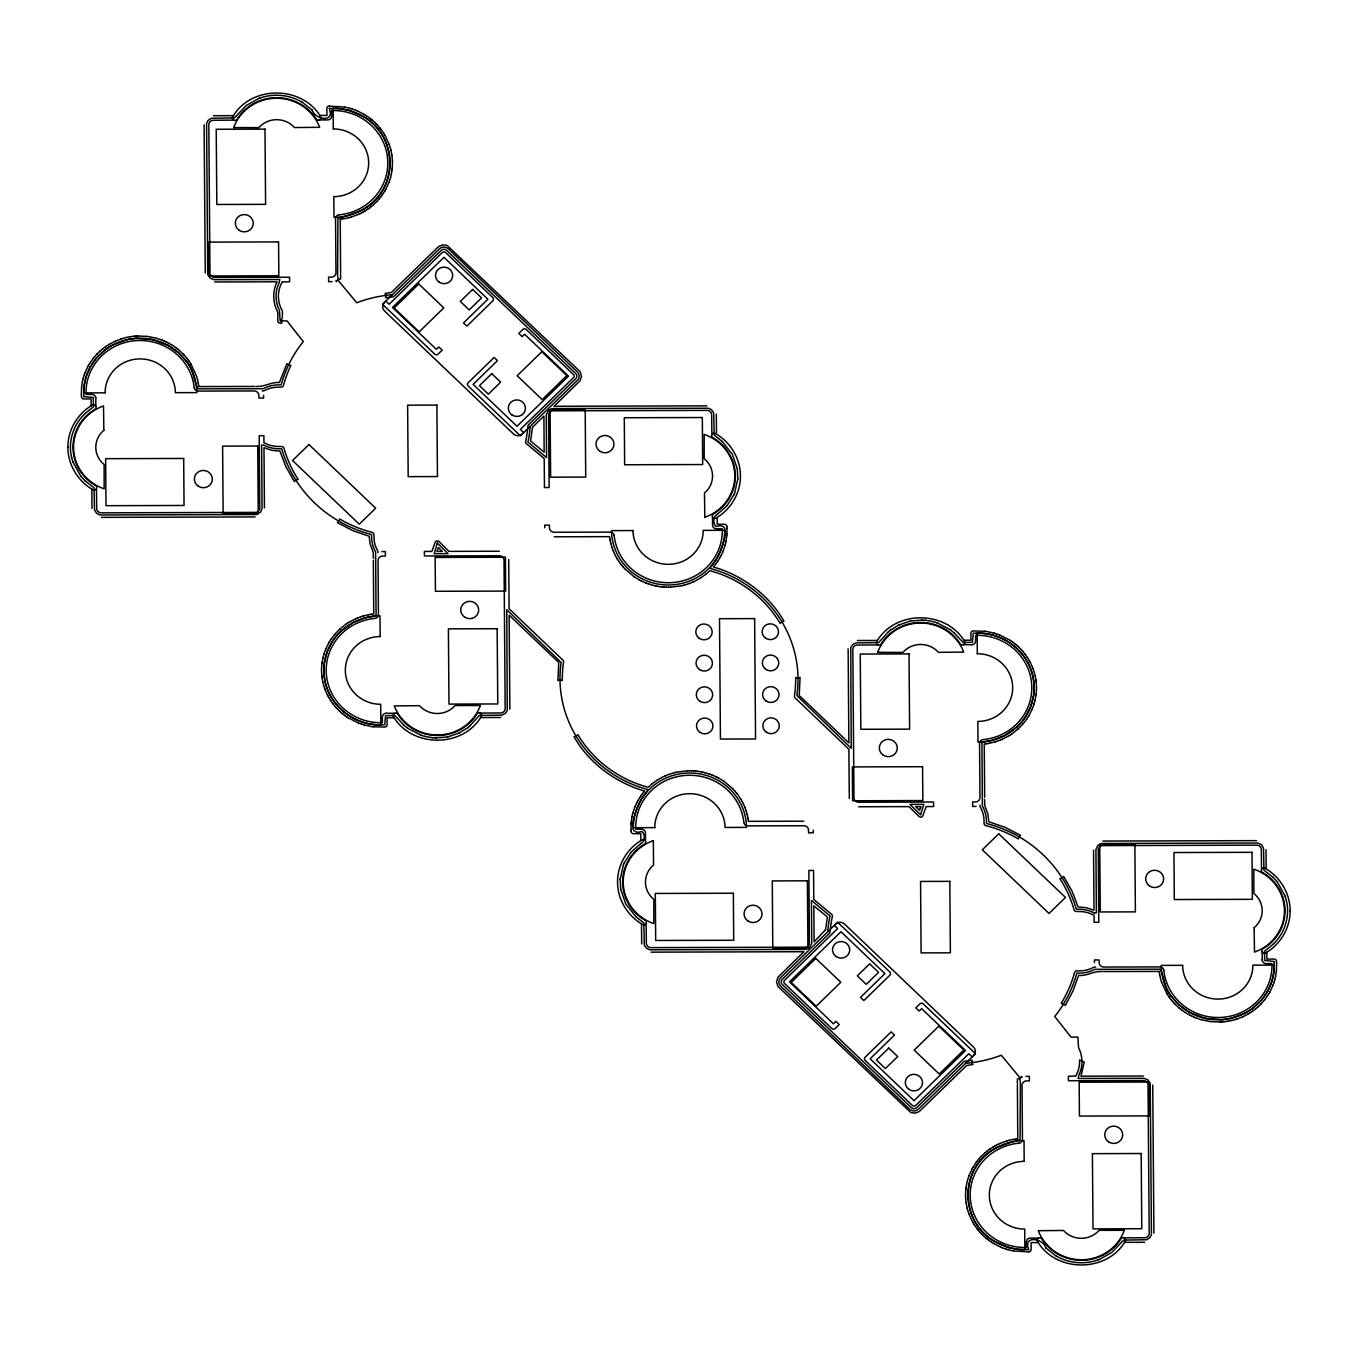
<?xml version="1.0" encoding="UTF-8"?>
<svg xmlns="http://www.w3.org/2000/svg" width="1358" height="1358" viewBox="0 0 1358 1358"><rect width="100%" height="100%" fill="white"/><g stroke="black" fill="none" stroke-linecap="round" stroke-linejoin="round"><path stroke-width="1.5" d="M321.507 670.529L321.523 668.781M392.479 162.671L392.241 168.137M965.521 1195.329L965.759 1189.863M1036.477 689.219L1036.494 687.471M329.23 108.419C335.222 123.272 314.852 119.64 312.17 110.015M321.54 668.679L321.948 663.213M340.62 273.331L340.23 219.232L341.639 219.079M323.951 667.033L324.172 675.911M509.861 709.165L509.148 615.174L558.783 662.517L557.917 680.613A5.076 4.889 3.6 0 1 562.263 680.545L562.331 679.323A116.686 112.442 3.6 0 1 563.468 662.823L563.587 662.076A2.343 2.258 3.6 0 0 562.908 660.124L509.114 608.791L508.69 559.496M631.097 824.034L631.046 829.517M726.903 533.966L726.954 528.483M848.139 648.835L848.852 742.826L799.217 695.483L800.083 677.387A5.076 4.889 3.6 0 1 795.737 677.455L795.669 678.677A116.686 112.442 3.6 0 1 794.532 695.177L794.413 695.924A2.343 2.258 3.6 0 0 795.092 697.876L848.886 749.209L849.31 798.504M1034.049 690.967L1033.828 682.089M1017.38 1084.669L1017.77 1138.768L1016.361 1138.921M1036.46 689.321L1036.052 694.787M1028.77 1249.615C1022.438 1234.914 1043.351 1238.14 1045.83 1247.985M620.182 879.203L620.691 889.167M737.818 478.797L737.309 468.833M620.182 879.186L623.373 864.995M737.818 478.814L734.627 493.005M81.565 387.403L81.378 394.72M83.89 387.573L83.823 396.468M323.951 666.999L324.545 661.702M631.097 823.933L631.232 822.184M726.768 535.816L726.903 534.067M1034.049 691.001L1033.455 696.298M1274.11 970.427L1274.177 961.532M1276.435 970.597L1276.622 963.28M530.265 426.225L530.112 428.109A126.837 122.22 3.6 0 1 528.381 439.975L527.939 442.046L546.561 457.612L546.255 414.631L548.734 410.116L553.215 408.537L708.265 408.232L711.422 409.658L713.68 412.866L714.206 435.103L718.518 438.481M827.735 931.775L827.888 929.89A126.837 122.22 3.6 0 1 829.619 918.025L830.061 915.954L811.439 900.388L811.745 943.301L809.266 947.884L804.819 949.463L649.735 949.768L646.578 948.342L644.32 945.134L643.794 922.897L639.482 919.519M81.565 387.302L82.363 381.887M83.907 387.556L85.978 377.083L90.137 367.203M392.038 169.988L392.224 168.239M631.232 822.082L632.03 816.667M726.768 535.918L725.97 541.333M965.776 1189.761L965.962 1188.012M1274.093 970.444L1272.022 980.917L1267.863 990.797M1276.435 970.698L1275.637 976.113M392.021 170.09L391.427 173.654M321.965 663.128L322.949 657.73M1036.035 694.872L1035.051 700.27M965.979 1187.91L966.573 1184.346M324.545 661.686L327.329 651.365L332.15 641.774M1033.455 696.314L1030.671 706.635L1025.85 716.226M82.38 381.785L83.211 378.254M391.41 173.756L390.595 177.27M632.047 816.565L632.421 814.851M725.579 543.149L725.953 541.435M966.59 1184.244L967.405 1180.73M1275.62 976.215L1274.789 979.746M322.966 657.645L323.9 654.149M632.438 814.749L632.879 813.052M725.121 544.948L725.562 543.251M1035.034 700.355L1034.1 703.851M83.228 378.169L84.298 374.706M390.561 177.372L389.508 180.835M632.896 812.95L634.593 807.738M725.104 545.05L723.407 550.262M967.439 1180.628L968.492 1177.165M1274.772 979.831L1273.702 983.294M323.934 654.047L325.818 648.886M1034.066 703.953L1032.182 709.114M84.332 374.604L84.926 372.941M388.863 182.583L389.474 180.937M968.526 1177.063L969.137 1175.417M1273.074 985.059L1273.668 983.396M84.96 372.856L88.049 366.168M388.829 182.685L385.74 189.373M722.711 551.993L723.373 550.363M634.627 807.637L635.289 806.007M969.171 1175.315L972.26 1168.627M1273.04 985.144L1269.951 991.832M734.61 493.022L733.71 495.144M623.39 864.978L624.29 862.856M96.452 488.659L96.69 508.792A4.685 4.515 3.6 0 0 100.916 512.832L255.576 512.39A4.685 4.515 3.6 0 0 259.734 508.333L259.208 435.68L263.876 435.663L263.944 442.844A2.343 2.258 3.6 0 1 264.555 443.031L267.373 444.304A30.827 29.706 3.6 0 0 276.166 446.392L281.649 446.527A2.343 2.258 3.6 0 1 283.924 448.191L284.263 449.379A124.495 119.962 3.6 0 0 298.166 479.442A5.076 4.889 3.6 0 0 294.397 481.615L285.893 466.711L279.918 451.043L272.177 450.381L263.978 447.75L264.454 507.858M325.852 648.801L329.162 642.215M711.881 434.56L711.643 414.428A4.685 4.515 3.6 0 0 707.416 410.388L552.757 410.812A4.685 4.515 3.6 0 0 548.598 414.886L549.124 487.539L544.456 487.556L544.219 458.563L526.751 443.981A2.343 2.258 3.6 0 1 525.648 441.588L526.072 439.551A124.495 119.962 3.6 0 0 527.77 427.889L527.939 426.022A2.343 2.258 3.6 0 1 528.601 424.63L575.945 378.492A3.904 3.751 3.6 0 0 575.911 373.722L446.375 250.144A3.904 3.751 3.6 0 0 441.435 250.161L394.058 296.282A2.343 2.258 3.6 0 1 392.615 296.927L385.587 297.708A5.076 4.889 3.6 0 0 385.01 293.481L391.325 292.513L438.515 246.613L442.912 244.847L447.054 245.374L580.07 371.583L581.496 376.2L580.019 380.783L554.047 406.28L706.89 405.855M722.677 552.095L721.149 555.388M635.323 805.905L636.851 802.612M646.119 923.44L646.357 943.572A4.685 4.515 3.6 0 0 650.584 947.612L805.243 947.188A4.685 4.515 3.6 0 0 809.402 943.114L808.876 870.461L813.544 870.444L813.781 899.437L831.249 914.019A2.343 2.258 3.6 0 1 832.352 916.412L831.928 918.449A124.495 119.962 3.6 0 0 830.23 930.111L830.061 931.978A2.343 2.258 3.6 0 1 829.399 933.37L782.055 979.508A3.904 3.751 3.6 0 0 782.089 984.278L911.625 1107.856A3.904 3.751 3.6 0 0 916.565 1107.839L963.942 1061.718A2.343 2.258 3.6 0 1 965.385 1061.073L972.413 1060.292A5.076 4.889 3.6 0 0 972.99 1064.519L966.675 1065.487L919.485 1111.387L915.699 1113.068L910.946 1112.626L777.93 986.417L776.504 981.8L777.981 977.217L803.953 951.72L651.11 952.145M1032.148 709.199L1028.838 715.785M1261.548 869.341L1261.31 849.208A4.685 4.515 3.6 0 0 1257.084 845.168L1102.424 845.61A4.685 4.515 3.6 0 0 1098.266 849.667L1098.792 922.32L1094.124 922.337L1094.056 915.156L1090.627 913.696A30.827 29.706 3.6 0 0 1081.834 911.608L1076.351 911.473A2.343 2.258 3.6 0 1 1074.076 909.809L1073.737 908.621A124.495 119.962 3.6 0 0 1059.834 878.558A5.076 4.889 3.6 0 0 1063.603 876.385L1072.107 891.289L1078.082 906.957L1085.823 907.619L1094.022 910.25L1093.546 850.142M733.693 495.144L727.056 505.583M624.307 862.856L630.944 852.417M718.195 556.016C720.894 548.955 734.05 521.116 715.989 526.497C712.814 524.069 712.831 516.074 717.177 514.444M720.283 557.052L721.098 555.473M636.902 802.527L637.717 800.948M639.805 801.984C637.123 809.029 623.933 836.851 642.011 831.503C645.288 833.948 645.067 841.909 640.823 843.556M88.1 366.083L88.983 364.538M90.154 367.169L96.231 358.291M384.823 191.003L385.706 189.458M717.296 557.578L718.178 556.05M720.232 557.136L718.382 560.277M637.768 800.864L639.618 797.723M639.822 801.95L640.704 800.422M972.294 1168.542L973.177 1166.997M1267.846 990.831L1261.769 999.709M1269.017 993.462L1269.9 991.917M89.034 364.453L93.21 358.342M384.772 191.088L381.734 195.688M329.213 642.13L331.165 639.041M717.296 557.612L714.325 562.093M640.704 800.388L643.675 795.907M1028.787 715.87L1026.835 718.959M973.228 1166.912L976.266 1162.312M1268.966 993.547L1264.79 999.658M332.167 641.74L334.187 638.786M717.347 561.839L718.331 560.362M639.669 797.638L640.653 796.161M1025.833 716.26L1023.813 719.214M236.054 116.245L234.255 117.908L211.407 118.265L208.029 120.438L206.569 123.493L207.757 274.316L210.184 278.169L213.953 279.68L279.833 279.527L279.069 282.939A33.169 31.964 3.6 0 0 279.425 310.286L280.155 320.912L286.979 320.878L303.258 341.554L302.138 342.98A126.837 122.22 3.6 0 0 281.513 383.635L281.174 384.84L278.713 384.857A33.135 31.93 3.6 0 0 263.129 388.728L198.098 388.829C193.498 381.106 193.736 368.171 185.995 360.872M1121.946 1241.755L1123.745 1240.092L1146.593 1239.735L1149.971 1237.562L1151.431 1234.507L1150.243 1083.684L1147.816 1079.831L1144.047 1078.32L1078.167 1078.473L1078.931 1075.061A33.169 31.964 3.6 0 0 1078.575 1047.714L1077.845 1037.088L1071.021 1037.122L1054.742 1016.446L1055.862 1015.02A126.837 122.22 3.6 0 0 1076.487 974.365L1076.826 973.16L1079.287 973.143A33.135 31.93 3.6 0 0 1094.871 969.34L1159.902 969.171C1164.909 976.589 1163.959 990.05 1172.005 997.128M236.054 116.245L246.205 105.517L258.546 98.574M1121.946 1241.755L1111.795 1252.483L1099.454 1259.426M331.233 638.973L334.577 634.559M716.26 563.366L717.296 561.923M640.704 796.077L641.74 794.634M1026.767 719.027L1023.423 723.441M380.596 197.182L381.666 195.773M334.204 638.769L336.428 635.951M714.308 562.11L709.878 568.357A119.029 114.7 3.6 0 1 796.857 695.5L851.228 748.275L850.753 647.562L852.96 644.354L856.1 642.894L878.728 642.589L888.387 631.793M716.209 563.451L713.952 566.32M641.791 794.549L644.048 791.68M643.692 795.89L648.122 789.643A119.029 114.7 3.6 0 1 561.143 662.5L506.772 609.725L507.264 710.37L505.499 713.256L501.9 715.106L479.272 715.411L469.613 726.207M1023.796 719.231L1021.572 722.049M976.334 1162.227L977.404 1160.818M93.261 358.274L96.91 354.082M379.408 198.641L380.529 197.266M977.471 1160.734L978.592 1159.359M1264.739 999.726L1261.09 1003.918M96.248 358.274L105.449 349.583M379.34 198.726L376.896 201.459M334.645 634.475L339.789 629.11M336.428 635.934L341.435 630.74M713.884 566.405L713.374 566.982C742.47 575.198 769.579 595.449 783.956 621.302A5.076 4.889 3.6 0 0 780.205 623.373L780.086 623.288A116.686 112.442 3.6 0 0 712.033 571.294L709.861 570.699L705.837 574.23M644.116 791.595L644.626 791.018C615.564 782.819 588.404 762.534 574.044 736.698A5.076 4.889 3.6 0 0 577.795 734.627L577.914 734.712A116.686 112.442 3.6 0 0 645.967 786.706L648.139 787.301L652.163 783.77M1021.572 722.066L1016.565 727.26M1023.355 723.525L1018.211 728.89M978.66 1159.274L981.104 1156.541M1261.752 999.726L1252.551 1008.417M726.547 506.178L717.194 514.444M631.453 851.822L640.806 843.556M96.978 354.014L99.609 351.45M376.828 201.527L372.771 205.347M981.172 1156.473L985.229 1152.653M1261.022 1003.986L1258.391 1006.55M85.028 413.664C73.247 424.528 67.832 441.791 71.618 457.408M1272.972 944.336C1284.753 933.472 1290.168 916.209 1286.382 900.592M85.028 413.664L89.221 410.133M1272.972 944.336L1268.779 947.867M99.677 351.382L102.495 348.989M339.873 629.043L345.713 624.374M341.452 630.723L353.369 622.405L365.37 617.788M1016.548 727.277L1004.631 735.595L992.63 740.212M1018.127 728.957L1012.287 733.626M1258.323 1006.617L1255.505 1009.011M469.596 726.207L467.78 727.684M888.404 631.793L890.22 630.316M371.311 206.552L372.686 205.414M985.314 1152.586L986.689 1151.448M102.563 348.921L105.534 346.714M369.817 207.706L371.226 206.62M705.77 574.298L701.237 577.557M652.23 783.702L656.763 780.443M986.774 1151.38L988.183 1150.294M1255.437 1009.079L1252.466 1011.286M467.78 727.701L459.072 733.048M890.22 630.299L898.928 624.952M105.483 349.583L106.942 348.531M368.273 208.826L369.732 207.774M988.268 1150.226L989.727 1149.174M1251.058 1009.469L1252.517 1008.417M89.866 409.658L93.464 406.874L93.278 397.436L83.84 396.638M1268.134 948.342L1264.502 951.279L1264.654 960.429L1274.177 961.515M105.601 346.663L108.708 344.643M106.959 348.514L109.998 346.528M368.188 208.877L365.081 210.897M345.798 624.324L347.292 623.322M1010.708 734.678L1012.202 733.676M989.812 1149.123L992.919 1147.103M1251.041 1009.486L1248.002 1011.472M1252.399 1011.337L1249.292 1013.357M363.808 209.013C398.794 190.307 398.132 134.663 363.078 116.398M347.376 623.271L348.904 622.303M701.152 577.625L696.298 580.443M656.848 780.375L661.702 777.557M1009.096 735.697L1010.624 734.729M994.192 1148.987C959.206 1167.693 959.868 1223.337 994.922 1241.602M108.793 344.593L110.354 343.676M110.015 346.511L113.189 344.745M363.774 209.013L360.617 210.796M363.435 211.865L364.996 210.948M348.989 622.253L355.66 618.773M1009.011 735.747L1002.34 739.227M993.004 1147.052L994.565 1146.135M994.226 1148.987L997.383 1147.204M1247.985 1011.489L1244.811 1013.255M1247.646 1014.324L1249.207 1013.408M110.456 343.625L115.481 341.113M361.754 212.765L363.35 211.916M994.65 1146.084L996.246 1145.235M1247.544 1014.375L1242.519 1016.887M360.583 210.813L346.833 215.854M360.057 213.63L361.669 212.816M113.206 344.728L126.973 339.687M696.213 580.494L692.852 582.107M661.787 777.506L665.148 775.893M1244.794 1013.272L1231.027 1018.313M996.331 1145.184L997.943 1144.37M997.417 1147.187L1011.167 1142.146M459.072 733.065L447.834 736.885M898.928 624.935L910.166 621.115M358.325 214.428L359.955 213.664M256.221 386.657L256.356 386.589A2.343 2.258 3.6 0 1 257.256 386.419C264.793 386.86 271.583 381.7 279.375 382.583L286.928 363.655A5.076 4.889 3.6 0 0 290.867 365.404L290.391 366.558A124.495 119.962 3.6 0 0 283.771 384.246L283.432 385.434A2.343 2.258 3.6 0 1 281.191 387.098L275.708 387.268A30.827 29.706 3.6 0 0 266.949 389.406L264.148 390.697A2.343 2.258 3.6 0 1 263.146 390.917L262.264 390.917M1101.644 971.411L1101.779 971.343A2.343 2.258 3.6 0 1 1100.744 971.581C1093.19 971.14 1086.417 976.317 1078.625 975.417L1072.905 991.068L1065.368 1005.378L1061.226 1003.239L1062.041 1001.898A124.495 119.962 3.6 0 0 1074.229 973.754L1074.568 972.566A2.343 2.258 3.6 0 1 1076.809 970.902L1082.292 970.732A30.827 29.706 3.6 0 0 1091.051 968.594L1093.852 967.303A2.343 2.258 3.6 0 1 1094.854 967.083L1095.736 967.083M998.045 1144.336L999.675 1143.572M319.266 119.945L327.872 119.911A3.955 3.802 3.6 0 0 331.624 116.143L331.59 110.524L333.151 110.507A54.252 52.266 3.6 0 1 387.709 160.074A54.252 52.266 3.6 0 1 339.279 214.802M358.223 214.462L351.128 217.076M115.566 341.079L120.845 339.042M355.762 618.739L357.426 618.043M692.767 582.141L689.304 583.533M394.567 713.323L386.232 713.289M963.433 644.677L971.887 644.711M665.233 775.859L668.696 774.467M1000.574 739.957L1002.238 739.261M1242.434 1016.921L1237.155 1018.958M999.777 1143.538L1006.872 1140.924M1038.581 1238.123L1030.247 1238.072A3.955 3.802 3.6 0 0 1026.376 1241.857L1026.41 1247.476L1024.849 1247.493A54.252 52.266 3.6 0 1 970.291 1197.926A54.252 52.266 3.6 0 1 1018.721 1143.198M357.527 617.992L361.024 616.719M1000.473 740.008L996.976 741.281M258.546 98.574L260.023 98.031M1099.454 1259.426L1097.977 1259.969M689.202 583.567L683.821 585.264M668.798 774.433L674.179 772.736M260.04 98.031C273.824 93.159 289.712 94.737 302.257 102.257M1097.96 1259.969C1084.176 1264.841 1068.288 1263.263 1055.743 1255.743M120.93 339.008L122.678 338.465M361.126 616.685L362.858 616.142M995.142 741.858L996.874 741.315M1235.322 1019.535L1237.07 1018.992M349.278 217.586L351.026 217.093M122.763 338.448L126.379 337.497M362.959 616.108L368.459 614.767M995.041 741.892L989.541 743.233M1235.237 1019.552L1231.621 1020.503M1006.974 1140.907L1008.722 1140.414M349.176 217.619L345.526 218.451M365.387 617.788L370.785 616.651M681.954 585.722L683.719 585.281M674.281 772.719L676.046 772.278M992.613 740.212L987.215 741.349M1008.824 1140.38L1012.474 1139.549M346.799 215.871L337.921 218.265L337.599 275.606L338.38 280.631L356.713 302.766A126.837 122.22 3.6 0 1 390.442 294.856L392.394 294.686M126.481 337.463L130.164 336.75M126.99 339.67L130.606 338.974M681.852 585.739L670.513 587.216M676.148 772.261L687.487 770.784M1231.01 1018.33L1227.394 1019.026M1231.519 1020.537L1227.836 1021.25M1011.201 1142.129L1020.079 1139.735L1020.401 1082.394L1019.62 1077.369L1001.287 1055.234A126.837 122.22 3.6 0 1 967.558 1063.144L965.606 1063.314M910.183 621.115L922.048 620.046M447.817 736.885L435.952 737.954M345.424 218.468L341.724 219.062M368.561 614.75L370.344 614.427M987.656 743.573L989.439 743.25M1012.576 1139.532L1016.276 1138.938M130.266 336.733L132.065 336.478M130.623 338.974L136.106 338.346M370.445 614.41L372.245 614.139M370.802 616.634L375.131 616.04L376.081 614.801L375.606 551.959A33.135 31.93 3.6 0 1 371.583 536.919L371.566 534.543L370.31 534.22A126.837 122.22 3.6 0 1 282.023 449.99L281.666 448.785L279.205 448.785A33.135 31.93 3.6 0 1 263.571 445.068L261.619 445.084L262.077 508.52L260.566 512.153L256.543 514.529L100 514.971L96.384 513.103L94.483 509.708L94.041 487.828L84.994 480.698M987.198 741.366L982.869 741.96L981.919 743.199L982.394 806.041A33.135 31.93 3.6 0 1 986.417 821.081L986.434 823.457L987.69 823.78A126.837 122.22 3.6 0 1 1075.977 908.01L1076.334 909.215L1078.795 909.215A33.135 31.93 3.6 0 1 1094.429 913M985.755 743.861L987.555 743.59M1227.377 1019.026L1221.894 1019.654M1225.935 1021.522L1227.734 1021.267M132.167 336.461L133.984 336.258M372.347 614.139L373.756 613.969L373.331 560.633M985.653 743.861L984.244 744.031L984.669 797.367M1224.016 1021.742L1225.833 1021.539M329.213 106.128L328.942 106.145A2.343 2.258 3.6 0 0 326.888 108.284L326.938 115.413L319.792 115.43M1028.94 1251.855L1029.092 1251.838A2.343 2.258 3.6 0 0 1031.112 1249.716L1031.062 1242.587L1038.208 1242.57M134.086 336.241L135.902 336.105M1222.098 1021.895L1223.914 1021.759M329.315 106.128L344.559 107.044M329.434 108.368L340.502 108.691L349.549 110.541M332.116 281.615L328.619 281.649L328.585 277.134L331.776 277.1A4.685 4.515 3.6 0 0 335.952 273.043L335.545 218.57A3.955 3.819 3.6 0 1 338.974 214.785M136.004 336.088L137.82 336.003M136.139 338.346L152.673 339.602M381.87 551.603L385.366 551.552L385.4 556.067L382.209 556.101A4.685 4.515 3.6 0 0 378.033 560.158L378.441 614.631A3.955 3.819 3.6 0 1 375.012 618.433M976.13 806.397L972.634 806.448L972.6 801.933L975.791 801.899A4.685 4.515 3.6 0 0 979.967 797.842L979.559 743.369A3.955 3.819 3.6 0 1 982.988 739.567M1221.861 1019.654L1205.327 1018.398M1220.18 1021.997L1221.996 1021.912M1025.884 1076.385L1029.381 1076.351L1029.415 1080.866L1026.224 1080.9A4.685 4.515 3.6 0 0 1022.048 1084.957L1022.455 1139.43A3.955 3.819 3.6 0 1 1019.026 1143.215M1028.566 1249.632L1017.498 1249.309L1008.451 1247.459M1028.685 1251.872L1013.441 1250.956M137.922 336.003L147.445 336.428M668.577 587.25L670.411 587.216M687.589 770.784L689.423 770.75M1220.078 1021.997L1210.555 1021.572M213.41 115.719L233.423 115.668M214.717 281.972L277.049 281.802C272.415 291.206 272.669 302.817 277.745 312.001L277.813 320.912A2.343 2.258 3.6 0 0 280.172 323.153L281.955 323.051A5.076 4.889 3.6 0 1 282.345 318.044L282.43 311.423A2.343 2.258 3.6 0 0 282.141 310.337L281.547 309.301A30.827 29.706 3.6 0 1 281.208 283.89L281.921 282.549A2.343 2.258 3.6 0 0 282.158 281.921L289.61 281.768L289.577 277.253L214.191 277.439A4.685 4.515 3.6 0 1 209.964 273.399L208.809 124.325A4.685 4.515 3.6 0 1 212.968 120.268L233.865 120.115M101.443 517.364L255.134 516.94M554.217 536.8L609.555 536.648L609.725 537.989M499.269 551.246L448.938 551.382L439.024 541.57A2.343 2.258 3.6 0 0 435.035 542.555L431.827 551.433L424.375 551.45L424.409 555.965L499.795 555.778A4.685 4.515 3.6 0 1 504.022 559.819L505.176 708.893A4.685 4.515 3.6 0 1 501.017 712.95L480.121 713.086M857.424 640.518L877.438 640.467M963.807 640.229L970.953 640.195L970.902 633.083A2.343 2.258 3.6 0 1 972.922 630.944L984.771 631.249M394.193 717.771L387.047 717.805L387.098 724.765A2.343 2.258 3.6 0 1 385.078 727.056L373.229 726.751M480.562 717.533L500.576 717.482M858.731 806.754L909.062 806.618L918.976 816.43A2.343 2.258 3.6 0 0 922.965 815.445L926.173 806.567L933.625 806.55L933.591 802.035L858.205 802.222A4.685 4.515 3.6 0 1 853.978 798.181L852.824 649.107A4.685 4.515 3.6 0 1 856.983 645.05L877.879 644.914M803.783 821.2L748.445 821.352L748.275 820.011M1102.866 841.06L1256.557 840.636M1094.429 912.932L1096.381 912.915L1095.923 849.412L1097.892 845.338L1101.457 843.471L1258 843.029L1261.616 844.897L1263.517 848.292L1263.958 870.172L1273.006 877.302M1143.283 1076.028L1080.951 1076.198L1084.244 1062.041L1079.525 1059.919A30.827 29.706 3.6 0 1 1076.792 1074.11L1076.079 1075.451A2.343 2.258 3.6 0 0 1075.842 1076.079L1068.39 1076.232L1068.423 1080.747L1143.809 1080.561A4.685 4.515 3.6 0 1 1148.036 1084.601L1149.191 1233.675A4.685 4.515 3.6 0 1 1145.032 1237.732L1124.135 1237.885M1124.577 1242.332L1144.59 1242.281M666.659 587.233L668.476 587.25M689.524 770.75L691.341 770.767M922.065 620.046L925.239 620.25M435.935 737.954L432.761 737.75M254.897 386.453L198.777 386.572L198.607 385.231M664.724 587.148L666.557 587.233M980.832 633.151L973.245 633.184L972.481 642.283L963.161 642.487L953.91 632.641M377.168 724.849L384.755 724.816L385.519 715.717L394.839 715.513L404.09 725.359M691.443 770.767L693.276 770.852M1103.103 971.547L1159.223 971.428L1159.392 972.769M662.806 586.995L664.622 587.148M980.849 633.151L984.516 633.49M377.151 724.849L373.484 724.51M693.378 770.852L695.194 771.005M925.256 620.25L933.099 621.591M432.744 737.75L424.901 736.409M660.888 586.792L662.704 586.995M695.296 771.005L697.112 771.208M147.547 336.428L156.883 338.346M984.873 631.249L986.672 631.504M658.97 586.537L660.786 586.775M984.55 633.49L986.349 633.745M371.651 724.255L373.45 724.51M697.214 771.225L699.031 771.463M371.328 726.496L373.127 726.751M1210.453 1021.572L1201.117 1019.654M986.774 631.521L994.192 633.168M986.383 633.745C1008.688 636.936 1028.447 654.505 1032.98 676.776M657.085 586.198L658.868 586.52M699.132 771.48L700.915 771.802M371.617 724.255C349.312 721.064 329.553 703.495 325.02 681.224M371.226 726.479L363.808 724.832M344.66 107.061L350.177 108.368M655.184 585.824L656.983 586.181M701.017 771.819L702.816 772.176M1013.34 1250.939L1007.823 1249.632M152.69 339.602L168.154 345.441M653.317 585.366L655.082 585.79M702.918 772.21L704.683 772.634M1205.31 1018.398L1189.846 1012.559M933.099 621.608L936.901 622.728M424.901 736.392L421.099 735.272M653.215 585.349L649.616 584.313M704.785 772.651L708.384 773.687M350.279 108.402L352.028 108.929M349.583 110.558L363.061 116.381M156.968 338.38L162.332 340.196M994.294 633.201L996.042 633.728M361.958 724.272L363.706 724.799M1201.032 1019.62L1195.668 1017.804M1008.417 1247.442L994.939 1241.619M1005.972 1249.071L1007.721 1249.598M352.112 108.963L355.643 110.236M996.144 633.762L999.658 635.018M647.8 583.685L649.514 584.279M708.486 773.721L710.2 774.315M361.856 724.238L358.342 722.982M1005.888 1249.037L1002.357 1247.764M936.918 622.745L950.227 629.654M421.082 735.255L407.773 728.346M646.001 583.006L647.698 583.651M710.302 774.349L711.999 774.994M355.745 110.27L357.426 110.966M999.76 635.069L1009.894 640.229M162.434 340.247L164.114 340.943M645.899 582.972L642.47 581.496M712.101 775.028L715.53 776.504M1193.886 1017.057L1195.566 1017.753M358.24 722.931L348.106 717.771M1000.574 1247.034L1002.255 1247.73M357.51 111L364.25 114.445M164.199 340.977L165.863 341.724M1192.137 1016.276L1193.801 1017.023M1000.49 1247L993.75 1243.555M165.948 341.775L167.577 342.572M640.755 580.647L642.385 581.445M715.615 776.555L717.245 777.353M1190.423 1015.428L1192.052 1016.225M639.058 579.747L640.653 580.596M167.679 342.606L172.568 345.407M1190.321 1015.394L1185.432 1012.593M717.347 777.404L718.942 778.253M638.973 579.696L634.169 576.743M168.171 345.458L178.594 352.842L185.978 360.855M1189.829 1012.542L1179.406 1005.158L1172.022 997.145M719.027 778.304L723.831 781.257M302.257 102.257L312.153 110.015M1055.743 1255.743L1045.847 1247.985M364.334 114.496L365.879 115.447M992.121 1242.553L993.666 1243.504M365.964 115.498L369.02 117.603M1009.979 640.297L1011.489 641.282M1185.347 1012.525L1182.275 1010.437M172.653 345.475L175.725 347.563M346.511 716.718L348.021 717.703M992.036 1242.502L988.98 1240.397M1011.574 641.349L1013.051 642.385M634.084 576.692L625.427 569.443M723.916 781.308L732.573 788.557M344.949 715.615L346.426 716.651M718.535 438.481L722.184 441.452M950.244 629.671L953.893 632.641M407.756 728.329L404.107 725.359M639.465 919.519L635.816 916.548M369.104 117.654L370.547 118.74M1013.119 642.453L1014.562 643.539M1180.764 1009.283L1182.19 1010.369M175.81 347.631L177.236 348.717M343.438 714.461L344.881 715.547M987.453 1239.26L988.896 1240.346M370.632 118.808L372.024 119.945M1014.647 643.607L1016.039 644.744M1179.27 1008.077L1180.679 1009.215M177.321 348.785L178.73 349.923M341.961 713.256L343.353 714.393M985.976 1238.055L987.368 1239.192M1016.124 644.795L1017.481 645.984M372.109 120.013L374.859 122.475M1179.202 1008.026L1175.094 1004.224M178.798 349.974L182.906 353.776M985.891 1237.987L983.141 1235.525M340.519 712.016L341.877 713.205M722.201 441.469L732.335 454.251L737.309 468.833M635.799 916.531L625.665 903.749L620.691 889.167M1017.566 646.052L1018.873 647.274M339.127 710.726L340.434 711.948M385.808 301.103L389.152 304.277L442.267 252.537A2.343 2.258 3.6 0 1 445.577 252.52L492.835 297.606A2.343 2.258 3.6 0 1 492.852 300.797L466.846 326.141L463.502 322.949L487.878 299.218L443.964 257.324L392.479 307.468L436.393 349.362L438.872 346.969L442.199 350.143L438.091 354.149A2.343 2.258 3.6 0 1 434.781 354.149L382.515 304.294L439.483 248.82A6.247 6.009 3.6 0 1 448.31 248.803L577.286 371.837A6.247 6.009 3.6 0 1 577.354 380.359L520.403 435.833L468.137 385.978A2.343 2.258 3.6 0 1 468.12 382.786L494.125 357.443L497.469 360.634L473.093 384.365L517.008 426.259L568.493 376.132L524.578 334.221L522.117 336.631L518.773 333.44L522.881 329.434A2.343 2.258 3.6 0 1 526.191 329.434L573.449 374.519A2.343 2.258 3.6 0 1 573.466 377.711L520.352 429.451L523.679 432.625M834.321 925.375L837.648 928.549L784.534 980.289A2.343 2.258 3.6 0 0 784.551 983.481L831.809 1028.566A2.343 2.258 3.6 0 0 835.119 1028.566L839.227 1024.56L835.883 1021.369L833.422 1023.779L789.507 981.868L840.992 931.741L884.907 973.635L860.531 997.366L863.875 1000.557L889.88 975.214A2.343 2.258 3.6 0 0 889.863 972.022L837.597 922.167L780.646 977.641A6.247 6.009 3.6 0 0 780.714 986.163L909.69 1109.197A6.247 6.009 3.6 0 0 918.517 1109.18L975.485 1053.706L923.219 1003.851A2.343 2.258 3.6 0 0 919.909 1003.851L915.801 1007.857L919.128 1011.031L921.607 1008.638L965.521 1050.532L914.036 1100.676L870.122 1058.782L894.498 1035.051L891.154 1031.859L865.148 1057.203A2.343 2.258 3.6 0 0 865.165 1060.394L912.423 1105.48A2.343 2.258 3.6 0 0 915.733 1105.463L968.848 1053.723L972.192 1056.897M1273.023 877.319L1277.25 881.919M84.977 480.681L80.75 476.081M1018.958 647.342L1021.539 649.973M374.944 122.543L376.217 123.799M981.783 1234.201L983.056 1235.457M339.042 710.658L336.461 708.027M376.285 123.884L377.524 125.174M1173.787 1002.849L1175.026 1004.156M625.359 569.375L622.864 566.659M732.641 788.625L735.136 791.341M182.974 353.844L184.213 355.151M980.476 1232.826L981.715 1234.116M1021.606 650.041L1022.795 651.382M1172.531 1001.44L1173.719 1002.781M377.592 125.259L380.002 128.042M980.408 1232.741L977.998 1229.958M184.281 355.219L185.469 356.56M335.205 706.618L336.394 707.959M1022.863 651.467L1025.171 654.318M1171.309 999.98L1172.463 1001.355M621.641 565.2L622.796 566.575M735.204 791.425L736.359 792.8M185.537 356.645L186.691 358.02M335.137 706.533L332.829 703.682M1277.267 881.919L1285.109 896.127M80.733 476.081L72.891 461.873M1170.155 998.503L1171.241 999.912M380.053 128.127L381.157 129.536M620.487 563.706L621.591 565.132M736.409 792.868L737.513 794.294M976.843 1228.464L977.947 1229.873M186.759 358.088L187.845 359.497M1025.239 654.403L1027.344 657.408M1169.034 996.976L1170.087 998.419M381.208 129.604L384.331 134.204M620.419 563.638L617.313 559.038M737.581 794.362L740.687 798.962M976.792 1228.396L973.669 1223.796M187.913 359.581L188.966 361.024M332.761 703.597L330.656 700.592M1168.983 996.891L1166.98 993.818M189.017 361.109L191.02 364.182M1027.395 657.493L1028.345 659.003M329.654 698.997L330.605 700.507M1028.396 659.088L1029.296 660.616M1166.929 993.733L1161.514 981.936M384.382 134.289L385.282 135.817M617.262 558.953L615.463 555.778M740.738 799.047L742.537 802.222M972.718 1222.183L973.618 1223.711M191.071 364.267L196.486 376.064M328.704 697.384L329.604 698.912M1029.347 660.701L1030.196 662.263M385.332 135.919L389.186 144.321M972.668 1222.081L968.814 1213.679M327.804 695.737L328.653 697.299M1030.23 662.348L1032.538 667.372M984.448 799.404L984.499 799.539A2.343 2.258 3.6 0 1 984.686 800.388L984.737 805.532L987.996 814.291L988.76 821.726L1005.073 827.328L1020.622 835.374A5.076 4.889 3.6 0 0 1018.415 838.955A124.495 119.962 3.6 0 0 987.062 825.953L985.84 825.63A2.343 2.258 3.6 0 1 984.092 823.457L983.905 818.178A30.827 29.706 3.6 0 0 981.63 809.724L980.289 807.025A2.343 2.258 3.6 0 1 980.052 806.058L980.052 805.209M1017.583 1083.395L1017.515 1083.26A2.343 2.258 3.6 0 1 1017.329 1082.394L1017.38 1078.999A5.076 4.889 3.6 0 0 1021.437 1076.605L1021.725 1076.368A2.343 2.258 3.6 0 1 1021.963 1077.369L1021.963 1077.59M742.588 802.323L743.369 803.902M614.631 554.098L615.412 555.677M340.417 274.605L340.485 274.74A2.343 2.258 3.6 0 1 340.671 275.606L340.62 279.001A5.076 4.889 3.6 0 0 336.563 281.395L336.275 281.632A2.343 2.258 3.6 0 1 336.037 280.631L336.037 280.41M373.552 558.596L373.501 558.461A2.343 2.258 3.6 0 1 373.314 557.612L373.263 552.468L370.004 543.709L369.24 536.274L352.961 530.689L337.378 522.626A5.076 4.889 3.6 0 0 339.585 519.045L339.602 518.96A124.495 119.962 3.6 0 0 370.938 532.047L372.16 532.37A2.343 2.258 3.6 0 1 373.908 534.543L374.095 539.822A30.827 29.706 3.6 0 0 376.37 548.276L377.711 550.975A2.343 2.258 3.6 0 1 377.948 551.942L377.948 552.791M327.77 695.652L325.462 690.628M1262.193 951.822L1262.193 959.97M712.526 517.042L712.526 525.19A3.955 3.802 3.6 0 0 716.464 528.822L722.286 528.805L722.32 530.316A54.252 52.266 3.6 0 1 707.942 566.082L706.72 567.321A54.252 52.266 3.6 0 1 650.193 579.73A54.252 52.266 3.6 0 1 614.156 535.731M743.42 804.004L744.88 807.331M614.58 553.996L613.12 550.669M645.474 840.958L645.474 832.929A3.955 3.802 3.6 0 0 641.536 829.178L635.714 829.195L635.68 827.684A54.252 52.266 3.6 0 1 650.058 791.918L651.28 790.679A54.252 52.266 3.6 0 1 707.807 778.27A54.252 52.266 3.6 0 1 743.845 822.269M95.807 406.178L95.807 398.03M1032.572 667.457L1033.2 669.121M744.914 807.433L746.153 810.845M613.086 550.567L611.847 547.155M324.8 688.879L325.428 690.543M1033.234 669.205L1034.355 672.668M968.78 1213.577L967.185 1208.314M389.22 144.423L390.815 149.686M324.766 688.795L323.645 685.332M1285.109 896.144L1286.382 900.592M72.891 461.856L71.618 457.408M1161.48 981.834L1160.479 978.354M746.187 810.947L747.172 814.444M611.813 547.053L610.828 543.556M196.52 376.166L197.521 379.646M1034.372 672.77L1035.254 676.284M323.628 685.23L322.746 681.716M1160.462 978.252L1159.698 974.705M967.151 1208.23L966.098 1202.832M747.206 814.528L747.969 818.076M610.794 543.472L610.031 539.924M390.849 149.77L391.902 155.168M197.538 379.748L198.302 383.296M1035.271 676.386L1035.916 679.951M1032.98 676.793L1033.828 682.056M325.02 681.207L324.172 675.944M322.729 681.614L322.084 678.049M1159.409 972.871L1159.681 974.603M747.986 818.178L748.258 819.909M609.742 538.091L610.014 539.822M198.319 383.397L198.591 385.129M1035.933 680.052L1036.154 681.801M966.081 1202.747L965.572 1197.281M391.919 155.253L392.428 160.719M321.846 676.199L322.067 677.948M726.853 526.531L726.819 526.276A2.343 2.258 3.6 0 0 724.595 524.29L717.211 524.307L717.143 517.415M631.164 831.605L631.181 831.758A2.343 2.258 3.6 0 0 633.405 833.71L640.789 833.693L640.857 840.585M1036.171 681.903L1036.494 687.369M321.829 676.097L321.507 670.631M1276.622 963.178L1276.486 961.057A2.343 2.258 3.6 0 0 1274.262 959.071L1266.878 959.087L1266.81 952.196M726.853 526.632L726.954 528.398M716.311 414.122L716.498 434.153M641.689 943.878L641.502 923.847M631.046 829.602L631.147 831.368M81.378 394.822L81.514 396.977A2.343 2.258 3.6 0 0 83.738 398.929L91.122 398.913L91.19 405.804M965.538 1195.43L965.572 1197.196M392.428 160.804L392.462 162.57M1266.012 849.667L1266.165 868.95M1254.147 927.752L1254.486 952.043A45.663 43.999 3.6 0 0 1284.447 910.522A45.663 43.999 3.6 0 0 1253.841 869.171L1253.875 893.462A23.358 22.509 3.6 0 1 1254.113 927.735M1152.738 1085.059L1153.893 1233.2M1094.429 962.55L1094.412 959.936L1099.097 959.936L1099.148 963.009A4.685 4.515 3.6 0 0 1103.375 967.049L1159.885 966.913A3.955 3.819 3.6 0 1 1163.84 970.24M813.238 830.23L813.255 832.844L808.57 832.844L808.519 829.772A4.685 4.515 3.6 0 0 804.292 825.749L747.783 825.868A3.955 3.819 3.6 0 1 743.828 822.541M544.762 527.77L544.745 525.156L549.43 525.156L549.481 528.228A4.685 4.515 3.6 0 0 553.708 532.251L610.217 532.132A3.955 3.819 3.6 0 1 614.172 535.459M263.571 395.45L263.588 398.064L258.903 398.064L258.852 394.991A4.685 4.515 3.6 0 0 254.625 390.951L198.115 391.087A3.955 3.819 3.6 0 1 194.16 387.76M204.107 124.8L205.262 272.941M103.853 430.248L103.514 405.957A45.663 43.999 3.6 0 0 73.553 447.478A45.663 43.999 3.6 0 0 104.159 488.829L104.125 464.538A23.358 22.509 3.6 0 1 103.887 430.265M91.835 489.05L91.988 508.333M522.321 433.966A6.247 6.009 3.6 0 1 513.494 433.983L384.501 310.948A6.247 6.009 3.6 0 1 384.433 302.427M835.679 924.034A6.247 6.009 3.6 0 1 844.506 924.017L973.499 1047.052A6.247 6.009 3.6 0 1 973.567 1055.573M374.706 618.416A54.252 52.266 3.6 0 0 326.276 673.144A54.252 52.266 3.6 0 0 380.834 722.711L382.396 722.677L382.362 717.058A3.955 3.802 3.6 0 1 386.113 713.239M194.177 387.488A54.252 52.266 3.6 0 0 137.175 340.552A54.252 52.266 3.6 0 0 86.012 392.903L86.046 394.414L91.869 394.397A3.955 3.802 3.6 0 1 95.841 398.03M983.294 739.584A54.252 52.266 3.6 0 0 1031.724 684.856A54.252 52.266 3.6 0 0 977.166 635.289L975.604 635.323L975.638 640.942A3.955 3.802 3.6 0 1 971.887 644.761M1163.823 970.512A54.252 52.266 3.6 0 0 1220.825 1017.448A54.252 52.266 3.6 0 0 1271.988 965.097L1271.954 963.586L1266.131 963.603A3.955 3.802 3.6 0 1 1262.159 959.97M67.9 447.054C67.713 464.402 77.83 481.139 92.836 489.661A2.529 2.444 3.6 0 0 96.333 488.863A2.529 2.444 3.6 0 0 95.484 485.502A46.257 44.576 3.6 0 1 94.89 409.335A2.529 2.444 3.6 0 0 95.688 405.974A2.529 2.444 3.6 0 0 92.174 405.193C77.542 413.664 67.764 430.062 67.9 447.054M617.567 881.834C617.381 899.183 627.498 915.92 642.504 924.442A2.529 2.444 3.6 0 0 646.001 923.644A2.529 2.444 3.6 0 0 645.152 920.283A46.257 44.576 3.6 0 1 644.558 844.116A2.529 2.444 3.6 0 0 645.356 840.755A2.529 2.444 3.6 0 0 641.842 839.974C627.209 848.444 617.432 864.842 617.567 881.834M740.433 476.132C740.585 493.124 730.791 509.539 716.158 518.026A2.529 2.444 3.6 0 1 712.644 517.245A2.529 2.444 3.6 0 1 713.442 513.884A46.257 44.576 3.6 0 0 712.848 437.717A2.529 2.444 3.6 0 1 711.999 434.356A2.529 2.444 3.6 0 1 715.496 433.558C730.485 442.08 740.602 458.783 740.433 476.132M1290.1 910.912C1290.253 927.921 1280.458 944.336 1265.826 952.807A2.529 2.444 3.6 0 1 1262.312 952.026A2.529 2.444 3.6 0 1 1263.11 948.665A46.257 44.576 3.6 0 0 1262.516 872.498A2.529 2.444 3.6 0 1 1261.667 869.137A2.529 2.444 3.6 0 1 1265.164 868.339C1280.153 876.861 1290.27 893.564 1290.1 910.912M532.54 427.227L530.554 440.977L544.168 452.18L543.896 416.159L532.54 427.227M825.562 929.704L814.104 941.841L813.832 905.82L827.446 917.023L825.562 929.704M437.31 543.081L434.153 553.674L447.97 553.64L437.31 543.081M921.437 811.982L920.69 814.919L910.03 804.36L923.847 804.326L921.437 811.982M233.712 127.55L258.903 127.635A23.358 22.509 3.6 0 1 294.465 127.55L319.673 127.312A45.663 43.999 3.6 0 0 276.472 98.251A45.663 43.999 3.6 0 0 233.712 127.55M480.325 705.498L480.274 705.651A45.663 43.999 3.6 0 1 437.514 734.967A45.663 43.999 3.6 0 1 394.295 705.905L419.503 705.668A23.358 22.509 3.6 0 0 455.049 705.549L480.325 705.498M877.726 652.349L902.917 652.434A23.358 22.509 3.6 0 1 938.48 652.349L963.705 652.095A45.663 43.999 3.6 0 0 920.486 623.033A45.663 43.999 3.6 0 0 877.726 652.349M1124.339 1230.297L1124.288 1230.45A45.663 43.999 3.6 0 1 1081.528 1259.749A45.663 43.999 3.6 0 1 1038.327 1230.688L1063.518 1230.467A23.358 22.509 3.6 0 0 1099.063 1230.348L1124.339 1230.297M438.464 547.647L436.903 551.416L442.301 551.399L438.464 547.647M920.3 808.265L919.536 810.353L915.699 806.601L921.097 806.584L920.3 808.265M233.237 115.956L232.795 116.635A2.529 2.444 3.6 0 0 233.644 119.996A2.529 2.444 3.6 0 0 237.124 119.198A46.257 44.576 3.6 0 1 316.142 118.978A2.529 2.444 3.6 0 0 319.639 119.759A2.529 2.444 3.6 0 0 320.42 116.398C302.07 85.554 251.875 85.096 233.253 115.922M481.19 716.566C462.959 748.037 412.068 747.935 393.548 716.803A2.529 2.444 3.6 0 1 394.346 713.442A2.529 2.444 3.6 0 1 397.843 714.223A46.257 44.576 3.6 0 0 476.862 714.002A2.529 2.444 3.6 0 1 480.342 713.205A2.529 2.444 3.6 0 1 481.19 716.566M877.251 640.738L876.81 641.434A2.529 2.444 3.6 0 0 877.658 644.795A2.529 2.444 3.6 0 0 881.138 643.998A46.257 44.576 3.6 0 1 960.157 643.777A2.529 2.444 3.6 0 0 963.654 644.558A2.529 2.444 3.6 0 0 964.452 641.197C946.085 610.37 895.89 609.878 877.268 640.704M1125.205 1241.365C1106.974 1272.819 1056.083 1272.752 1037.58 1241.602A2.529 2.444 3.6 0 1 1038.361 1238.241A2.529 2.444 3.6 0 1 1041.858 1239.022A46.257 44.576 3.6 0 0 1120.876 1238.802A2.529 2.444 3.6 0 1 1124.356 1238.004A2.529 2.444 3.6 0 1 1125.205 1241.365M418.79 283.992L394.143 307.994L419.164 331.861L443.794 307.859L418.79 283.992M308.962 444.541L292.53 460.549L359.259 524.188L375.674 508.198L308.962 444.541M472.635 289.424L460.311 301.425L469.206 309.913L481.53 297.911L472.635 289.424M491.766 373.671L479.442 385.672L488.354 394.159L500.661 382.158L491.766 373.671M541.825 351.722L517.177 375.742L542.198 399.608L566.829 375.589L541.825 351.722M815.802 958.392L791.171 982.411L816.175 1006.278L840.823 982.258L815.802 958.392M998.741 833.812L982.326 849.802L1049.038 913.459L1065.47 897.451L998.741 833.812M869.646 963.84L857.339 975.842L866.234 984.329L878.558 972.328L869.646 963.84M888.794 1048.087L876.47 1060.089L885.365 1068.576L897.689 1056.575L888.794 1048.087M938.836 1026.139L914.206 1050.141L939.21 1074.008L963.857 1050.006L938.836 1026.139M704.819 517.262L704.479 492.971A23.358 22.509 3.6 0 0 704.191 458.698L704.174 434.39A45.663 43.999 3.6 0 1 734.78 475.741A45.663 43.999 3.6 0 1 704.819 517.262M653.334 840.687L653.181 840.738A45.663 43.999 3.6 0 0 623.22 882.259A45.663 43.999 3.6 0 0 653.826 923.61L653.792 899.319A23.358 22.509 3.6 0 1 653.554 865.046L653.334 840.687M264.997 129.129L216.228 129.265L216.822 204.481L265.591 204.345L264.997 129.129M278.56 241.928L208.334 242.114L208.589 275.963L278.831 275.776L278.56 241.928M105.126 392.852L83.67 392.903A56.595 54.524 3.6 0 1 139.823 338.21A56.595 54.524 3.6 0 1 196.825 392.598L175.369 392.666A35.121 33.848 3.6 0 0 139.976 358.902A35.121 33.848 3.6 0 0 105.126 392.852M436.886 405.091L407.621 405.176L408.181 476.641L437.446 476.556L436.886 405.091M585.196 409.386L550.092 409.488L550.618 477.184L585.722 477.082L585.196 409.386M702.324 417.534L624.29 417.738L624.646 464.759L702.697 464.538L702.324 417.534M257.714 446.035L222.61 446.12L223.136 513.833L258.241 513.731L257.714 446.035M183.686 458.461L105.635 458.664L106.009 505.685L184.043 505.465L183.686 458.461M632.964 530.554L611.507 530.622A56.595 54.524 3.6 0 0 668.509 584.992A56.595 54.524 3.6 0 0 724.663 530.299L703.206 530.367A35.121 33.848 3.6 0 1 668.357 564.317A35.121 33.848 3.6 0 1 632.964 530.554M505.397 557.238L435.154 557.442L435.426 591.29L505.651 591.086L505.397 557.238M754.624 618.603L719.502 618.705L720.436 739.058L755.557 738.973L754.624 618.603M497.164 628.72L448.395 628.856L448.972 704.089L497.758 703.953L497.164 628.72M909.028 653.911L860.242 654.047L860.836 729.28L909.605 729.144L909.028 653.911M922.574 766.71L852.349 766.914L852.603 800.762L922.846 800.558L922.574 766.71M654.794 827.633L633.337 827.701A56.595 54.524 3.6 0 1 689.491 773.008A56.595 54.524 3.6 0 1 746.493 827.378L725.036 827.446A35.121 33.848 3.6 0 0 689.643 793.683A35.121 33.848 3.6 0 0 654.794 827.633M1134.864 844.167L1099.759 844.269L1100.286 911.965L1135.39 911.88L1134.864 844.167M1251.991 852.315L1173.957 852.535L1174.314 899.539L1252.365 899.335L1251.991 852.315M807.382 880.816L772.278 880.918L772.804 948.614L807.908 948.512L807.382 880.816M949.819 881.359L920.554 881.444L921.114 952.909L950.379 952.824L949.819 881.359M733.354 893.241L655.303 893.462L655.676 940.466L733.71 940.262L733.354 893.241M1182.631 965.334L1161.175 965.402A56.595 54.524 3.6 0 0 1218.177 1019.79A56.595 54.524 3.6 0 0 1274.33 965.097L1252.874 965.148A35.121 33.848 3.6 0 1 1218.024 999.098A35.121 33.848 3.6 0 1 1182.631 965.334M1149.411 1082.037L1079.169 1082.224L1079.44 1116.072L1149.666 1115.886L1149.411 1082.037M1141.178 1153.519L1092.409 1153.655L1093.003 1228.871L1141.772 1228.735L1141.178 1153.519M1024.187 1161.362L1024.017 1140.686A56.595 54.524 3.6 0 0 967.864 1195.38A56.595 54.524 3.6 0 0 1024.866 1249.75L1024.713 1229.075A35.121 33.848 3.6 0 1 989.337 1195.312A35.121 33.848 3.6 0 1 1024.187 1161.362M977.302 653.724L977.149 633.032A56.595 54.524 3.6 0 1 1034.151 687.42A56.595 54.524 3.6 0 1 977.998 742.113L977.828 721.421A35.121 33.848 3.6 0 0 1012.678 687.487A35.121 33.848 3.6 0 0 977.302 653.724M380.172 636.579L380.002 615.887A56.595 54.524 3.6 0 0 323.849 670.58A56.595 54.524 3.6 0 0 380.851 724.968L380.698 704.276A35.121 33.848 3.6 0 1 345.322 670.513A35.121 33.848 3.6 0 1 380.172 636.579M333.287 128.925L333.134 108.25A56.595 54.524 3.6 0 1 390.136 162.62A56.595 54.524 3.6 0 1 333.983 217.314L333.813 196.638A35.121 33.848 3.6 0 0 368.663 162.688A35.121 33.848 3.6 0 0 333.287 128.925M699.268 638.345A8.199 7.893 3.6 0 0 712.152 632.675A8.199 7.893 3.6 0 0 700.558 624.731A8.199 7.893 3.6 0 0 699.268 638.345M765.606 638.158A8.199 7.893 3.6 0 0 778.49 632.489A8.199 7.893 3.6 0 0 766.897 624.544A8.199 7.893 3.6 0 0 765.606 638.158M699.523 669.562A8.199 7.893 3.6 0 0 712.407 663.892A8.199 7.893 3.6 0 0 700.796 655.948A8.199 7.893 3.6 0 0 699.523 669.562M765.844 669.375A8.199 7.893 3.6 0 0 778.728 663.706A8.199 7.893 3.6 0 0 767.134 655.761A8.199 7.893 3.6 0 0 765.844 669.375M699.76 701.152A8.199 7.893 3.6 0 0 712.644 695.483A8.199 7.893 3.6 0 0 701.051 687.538A8.199 7.893 3.6 0 0 699.76 701.152M766.099 700.983A8.199 7.893 3.6 0 0 778.983 695.296A8.199 7.893 3.6 0 0 767.372 687.352A8.199 7.893 3.6 0 0 766.099 700.983M699.998 732.386A8.199 7.893 3.6 0 0 712.882 726.7A8.199 7.893 3.6 0 0 701.288 718.755A8.199 7.893 3.6 0 0 699.998 732.386M766.336 732.2A8.199 7.893 3.6 0 0 779.22 726.513A8.199 7.893 3.6 0 0 767.626 718.569A8.199 7.893 3.6 0 0 766.336 732.2M239.11 230.249A8.98 8.657 3.6 0 0 253.216 224.036A8.98 8.657 3.6 0 0 240.519 215.345A8.98 8.657 3.6 0 0 239.11 230.249M198.183 486.13A8.98 8.657 3.6 0 0 212.289 479.917A8.98 8.657 3.6 0 0 199.592 471.226A8.98 8.657 3.6 0 0 198.183 486.13M464.538 617.041A8.98 8.657 3.6 0 0 478.644 610.811A8.98 8.657 3.6 0 0 465.947 602.12A8.98 8.657 3.6 0 0 464.538 617.041M599.812 451.179A8.98 8.657 3.6 0 0 613.918 444.949A8.98 8.657 3.6 0 0 601.221 436.257A8.98 8.657 3.6 0 0 599.812 451.179M1108.552 1141.84A8.98 8.657 3.6 0 0 1122.659 1135.611A8.98 8.657 3.6 0 0 1109.961 1126.919A8.98 8.657 3.6 0 0 1108.552 1141.84M1149.479 885.959A8.98 8.657 3.6 0 0 1163.585 879.729A8.98 8.657 3.6 0 0 1150.888 871.038A8.98 8.657 3.6 0 0 1149.479 885.959M883.124 755.048A8.98 8.657 3.6 0 0 897.231 748.835A8.98 8.657 3.6 0 0 884.533 740.127A8.98 8.657 3.6 0 0 883.124 755.048M747.851 920.928A8.98 8.657 3.6 0 0 761.957 914.698A8.98 8.657 3.6 0 0 749.26 906.007A8.98 8.657 3.6 0 0 747.851 920.928M511.932 414.92A8.589 8.267 3.6 0 0 525.427 408.962A8.589 8.267 3.6 0 0 513.273 400.661A8.589 8.267 3.6 0 0 511.932 414.92M439.16 282.141A8.589 8.267 3.6 0 0 452.655 276.183A8.589 8.267 3.6 0 0 440.501 267.882A8.589 8.267 3.6 0 0 439.16 282.141M836.172 956.558A8.589 8.267 3.6 0 0 849.684 950.6A8.589 8.267 3.6 0 0 837.53 942.282A8.589 8.267 3.6 0 0 836.172 956.558M908.943 1089.337A8.589 8.267 3.6 0 0 922.455 1083.378A8.589 8.267 3.6 0 0 910.301 1075.078A8.589 8.267 3.6 0 0 908.943 1089.337"/></g></svg>
